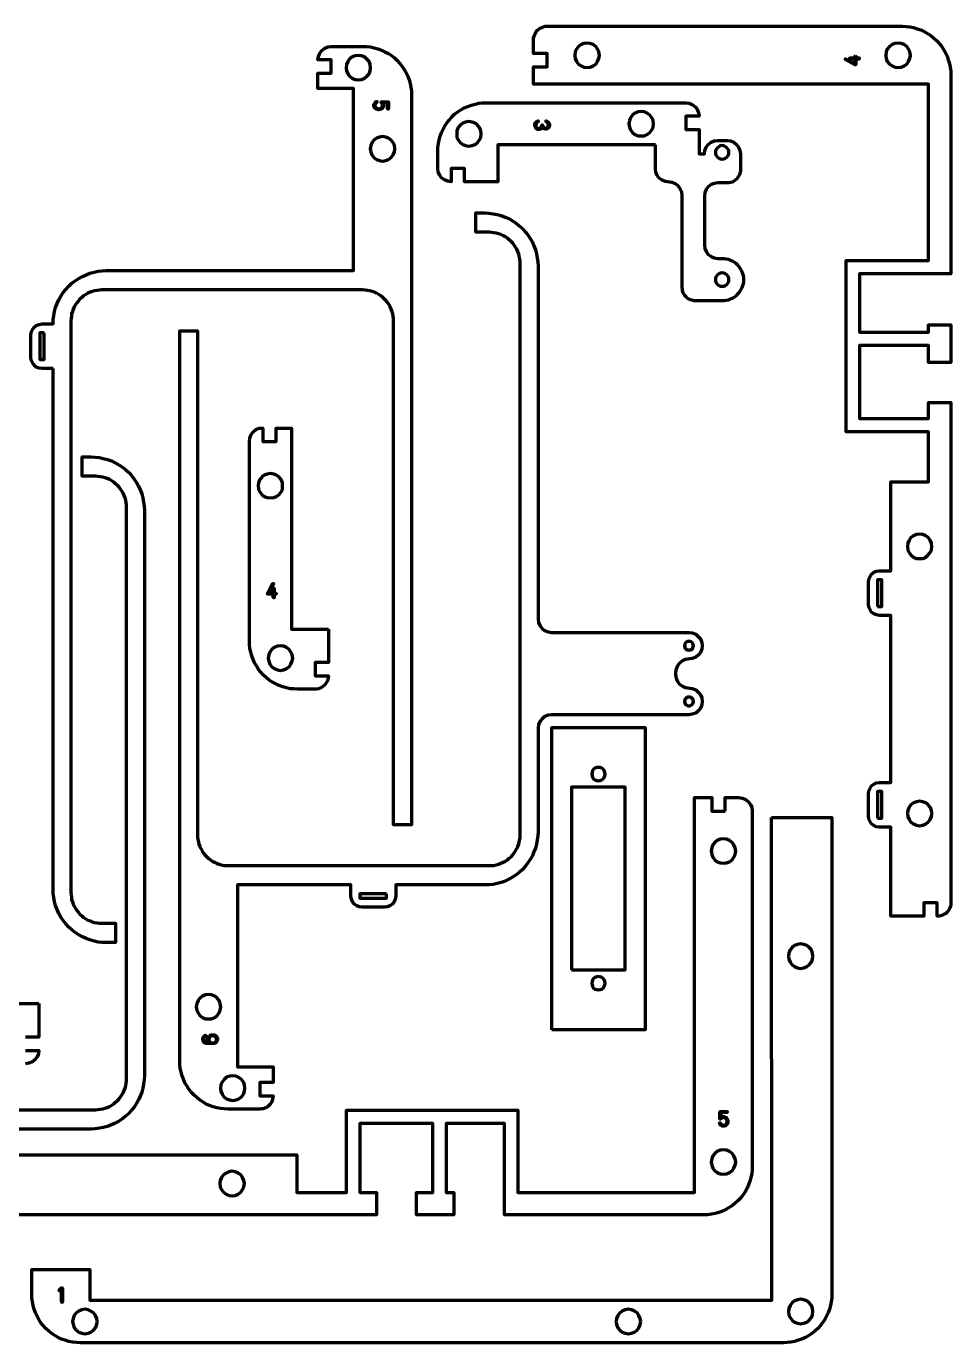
# Model space of a CAD drawing. Header units: inches. Extents: x 11 to 603, y -2 to 300.
# Drawn here: x 395.8 to 602.6, y 5.3 to 299.9 of the extents above; entities that cross this region are included whole.
import ezdxf

# ---------------------------------------------------------------- set-up
doc = ezdxf.new("R2010")
doc.units = ezdxf.units.IN
doc.header["$MEASUREMENT"] = 0
doc.layers.add('P', color=250, linetype='CONTINUOUS', lineweight=100)

msp = doc.modelspace()

# ---------------------------------------------------------------- linework, layer by layer
at = {"layer": 'P', "color": 0, "linetype": 'Continuous'}
for points in [[(586.05, 130.6), (586.69, 130.66), (589.21, 130.66), (589.21, 168.09), (586.69, 168.09), (586.05, 168.21), (585.46, 168.44), (584.94, 168.85), (584.59, 169.32), (584.29, 169.96), (584.23, 170.61), (584.23, 175.59), (584.29, 176.23), (584.59, 176.82), (584.94, 177.34), (585.46, 177.75), (586.05, 177.99), (586.69, 178.05), (589.21, 178.05), (589.21, 197.96), (597.65, 197.96), (597.65, 209.15), (579.25, 209.15), (579.25, 247.51), (597.65, 247.51), (597.65, 286.99), (509.32, 286.99), (509.32, 290.86), (512.31, 290.86), (512.31, 293.85), (509.32, 293.85), (509.32, 296.95), (509.32, 297.36), (509.44, 297.71), (509.55, 298.12), (509.73, 298.41), (509.9, 298.77), (510.2, 299.06), (510.49, 299.29), (510.78, 299.53), (511.13, 299.7), (511.54, 299.82), (511.9, 299.94), (512.31, 299.94), (591.79, 299.94), (592.67, 299.88), (593.49, 299.82), (594.31, 299.64), (595.13, 299.41), (595.95, 299.12), (596.71, 298.77), (597.47, 298.36), (598.17, 297.89), (598.82, 297.36), (599.46, 296.77), (600.05, 296.13), (600.58, 295.49), (601.04, 294.72), (601.45, 294.02), (601.81, 293.26), (602.1, 292.44), (602.33, 291.62), (602.51, 290.8), (602.63, 289.92), (602.63, 289.1), (602.63, 244.53), (582.24, 244.53), (582.24, 231.47), (597.65, 231.47), (597.65, 233.16), (602.63, 233.16), (602.63, 224.73), (597.65, 224.73), (597.65, 228.48), (582.24, 228.48), (582.24, 212.14), (597.65, 212.14), (597.65, 215.77), (602.63, 215.77), (602.63, 103.78), (602.63, 103.37), (602.57, 103.01), (602.45, 102.6), (602.27, 102.25), (602.04, 101.96), (601.81, 101.67), (601.51, 101.37), (601.16, 101.2), (600.81, 101.02), (600.46, 100.85), (600.05, 100.79), (599.64, 100.79), (599.64, 103.78), (596.65, 103.78), (596.65, 100.79), (589.21, 100.79), (589.21, 120.7), (586.69, 120.7), (586.05, 120.76), (585.46, 121.06), (584.94, 121.41), (584.59, 121.93), (584.29, 122.52), (584.23, 123.16), (584.23, 128.14), (584.29, 128.79), (584.59, 129.43), (584.94, 129.96), (585.46, 130.31), (586.05, 130.6)], [(401.78, 223.38), (399.32, 223.38), (398.67, 223.44), (398.03, 223.67), (397.56, 224.08), (397.15, 224.61), (396.92, 225.2), (396.8, 225.84), (396.8, 230.82), (396.92, 231.47), (397.15, 232.05), (397.56, 232.58), (398.03, 232.99), (398.67, 233.22), (399.32, 233.34), (401.78, 233.34), (401.84, 234.28), (401.95, 235.21), (402.13, 236.09), (402.36, 237.03), (402.72, 237.91), (403.07, 238.73), (403.54, 239.55), (404.06, 240.37), (404.65, 241.07), (405.29, 241.77), (406, 242.42), (406.7, 243), (407.52, 243.53), (408.34, 243.94), (409.16, 244.35), (410.04, 244.7), (410.97, 244.94), (411.85, 245.11), (412.79, 245.23), (413.73, 245.29), (469.02, 245.29), (469.02, 286), (461.05, 286), (461.05, 289.45), (464.04, 289.45), (464.04, 292.44), (461.05, 292.44), (461.17, 293.2), (461.46, 293.96), (461.93, 294.55), (462.58, 295.02), (463.28, 295.31), (464.04, 295.43), (471.13, 295.43), (471.95, 295.43), (472.83, 295.31), (473.65, 295.13), (474.47, 294.9), (475.29, 294.61), (476.05, 294.26), (476.81, 293.85), (477.51, 293.38), (478.16, 292.85), (478.8, 292.26), (479.39, 291.62), (479.92, 290.98), (480.38, 290.27), (480.79, 289.51), (481.15, 288.75), (481.44, 287.93), (481.67, 287.11), (481.85, 286.29), (481.97, 285.41), (481.97, 284.59), (481.97, 121.23), (477.98, 121.23), (477.98, 233.98), (477.98, 234.51), (477.92, 235.04), (477.81, 235.57), (477.63, 236.09), (477.46, 236.62), (477.22, 237.15), (476.99, 237.62), (476.69, 238.08), (476.34, 238.49), (475.93, 238.9), (475.58, 239.26), (475.11, 239.61), (474.64, 239.9), (474.18, 240.19), (473.71, 240.43), (473.18, 240.6), (472.65, 240.72), (472.13, 240.84), (471.6, 240.9), (471.01, 240.95), (412.73, 240.95), (412.2, 240.9), (411.68, 240.84), (411.09, 240.72), (410.56, 240.6), (410.1, 240.43), (409.57, 240.19), (409.1, 239.9), (408.63, 239.61), (408.22, 239.26), (407.81, 238.9), (407.46, 238.49), (407.11, 238.08), (406.82, 237.62), (406.52, 237.15), (406.29, 236.62), (406.11, 236.09), (405.94, 235.57), (405.88, 235.04), (405.82, 234.51), (405.76, 233.98), (405.76, 106.18), (405.82, 105.59), (405.88, 105.06), (405.94, 104.54), (406.11, 104.01), (406.29, 103.48), (406.52, 103.01), (406.82, 102.49), (407.11, 102.08), (407.46, 101.61), (407.81, 101.2), (408.22, 100.85), (408.63, 100.5), (409.1, 100.2), (409.57, 99.91), (410.1, 99.73), (410.56, 99.5), (411.09, 99.38), (411.68, 99.27), (412.2, 99.21), (412.73, 99.21), (415.72, 99.21), (415.72, 94.87), (413.73, 94.87), (412.79, 94.87), (411.85, 94.99), (410.97, 95.17), (410.04, 95.46), (409.16, 95.75), (408.34, 96.16), (407.52, 96.63), (406.7, 97.1), (406, 97.68), (405.29, 98.33), (404.65, 99.03), (404.06, 99.79), (403.54, 100.55), (403.07, 101.37), (402.72, 102.25), (402.36, 103.13), (402.13, 104.01), (401.95, 104.95), (401.84, 105.88), (401.78, 106.82), (401.78, 223.38)], [(518.63, 294.2), (518.51, 293.44), (518.63, 292.73), (518.87, 292.09), (519.33, 291.5), (519.92, 291.09), (520.56, 290.8), (521.27, 290.74), (521.97, 290.8), (522.61, 291.09), (523.2, 291.5), (523.61, 292.09), (523.9, 292.73), (524.02, 293.44), (523.9, 294.2), (523.61, 294.84), (523.2, 295.43), (522.61, 295.84), (521.97, 296.13), (521.27, 296.19), (520.56, 296.13), (519.92, 295.84), (519.33, 295.43), (518.87, 294.84), (518.63, 294.2)], [(592.79, 295.43), (592.2, 295.84), (591.56, 296.13), (590.85, 296.19), (590.15, 296.13), (589.51, 295.84), (588.92, 295.43), (588.45, 294.84), (588.22, 294.2), (588.1, 293.44), (588.22, 292.73), (588.45, 292.09), (588.92, 291.5), (589.51, 291.09), (590.15, 290.8), (590.85, 290.74), (591.56, 290.8), (592.2, 291.09), (592.79, 291.5), (593.2, 292.09), (593.49, 292.73), (593.61, 293.44), (593.49, 294.2), (593.2, 294.84), (592.79, 295.43)], [(472.83, 290.68), (472.71, 291.39), (472.48, 292.09), (472.01, 292.62), (471.48, 293.08), (470.78, 293.32), (470.07, 293.44), (469.37, 293.32), (468.73, 293.08), (468.14, 292.62), (467.73, 292.09), (467.44, 291.39), (467.38, 290.68), (467.44, 289.98), (467.73, 289.34), (468.14, 288.75), (468.73, 288.34), (469.37, 288.05), (470.07, 287.99), (470.78, 288.05), (471.48, 288.34), (472.01, 288.75), (472.48, 289.34), (472.71, 289.98), (472.83, 290.68)], [(581.3, 293.32), (581.42, 293.26), (581.42, 292.85), (582.12, 292.85), (582.24, 292.73), (582.12, 292.62), (581.42, 292.62), (581.42, 291.39), (581.36, 291.33), (581.25, 291.33), (579.08, 292.5), (579.02, 292.67), (579.2, 292.67), (581.19, 291.56), (581.19, 292.62), (580.13, 292.62), (580.02, 292.73), (580.13, 292.85), (581.19, 292.85), (581.19, 293.26), (581.3, 293.32)], [(475.41, 281.54), (475.29, 281.43), (475.11, 281.37), (474.94, 281.31), (474.7, 281.25), (474.59, 281.25), (474.41, 281.31), (474.23, 281.37), (474.06, 281.43), (473.88, 281.54), (473.77, 281.72), (473.65, 281.84), (473.59, 282.01), (473.59, 282.19), (473.59, 282.31), (473.65, 282.54), (473.77, 282.77), (473.94, 283.01), (474.18, 283.13), (474.23, 283.13), (474.29, 283.07), (474.23, 282.95), (474.06, 282.83), (473.94, 282.66), (473.82, 282.48), (473.77, 282.31), (473.77, 282.19), (473.82, 281.95), (473.94, 281.84), (474.06, 281.72), (474.18, 281.6), (474.29, 281.54), (474.59, 281.49), (474.7, 281.49), (475, 281.54), (475.29, 281.72), (475.46, 281.95), (475.52, 282.19), (475.52, 282.31), (475.46, 282.54), (475.35, 282.72), (475.23, 282.89), (475.17, 283.01), (475.29, 283.07), (476.75, 283.07), (476.81, 283.01), (476.81, 281.49), (476.75, 281.43), (476.64, 281.49), (476.64, 282.89), (475.52, 282.89), (475.58, 282.72), (475.64, 282.6), (475.7, 282.42), (475.7, 282.31), (475.7, 282.19), (475.7, 282.01), (475.64, 281.84), (475.52, 281.72), (475.41, 281.54)], [(536.56, 273.4), (501.29, 273.4), (501.29, 265.14), (493.86, 265.14), (493.86, 268.13), (490.87, 268.13), (490.87, 265.14), (490.05, 265.26), (489.35, 265.55), (488.7, 266.02), (488.23, 266.67), (487.94, 267.37), (487.88, 268.13), (487.88, 272), (487.88, 272.82), (488, 273.7), (488.17, 274.52), (488.41, 275.34), (488.7, 276.16), (489.05, 276.92), (489.46, 277.68), (489.93, 278.38), (490.46, 279.03), (491.04, 279.67), (491.63, 280.26), (492.33, 280.78), (493.04, 281.25), (493.8, 281.66), (494.56, 282.01), (495.38, 282.31), (496.2, 282.54), (497.02, 282.72), (497.84, 282.83), (498.72, 282.83), (543.35, 282.83), (544.11, 282.77), (544.81, 282.42), (545.46, 281.95), (545.93, 281.37), (546.22, 280.61), (546.34, 279.85), (543.35, 279.85), (543.35, 276.86), (546.34, 276.86), (546.34, 271.41), (547.51, 271.41), (547.63, 272.17), (547.92, 272.88), (548.39, 273.52), (549.03, 273.99), (549.73, 274.28), (550.5, 274.4), (552.6, 274.4), (553.37, 274.28), (554.13, 273.99), (554.71, 273.52), (555.18, 272.88), (555.47, 272.17), (555.59, 271.41), (555.59, 267.9), (555.59, 267.49), (555.47, 267.08), (555.36, 266.73), (555.18, 266.37), (555.01, 266.08), (554.71, 265.73), (554.42, 265.5), (554.13, 265.26), (553.78, 265.09), (553.37, 264.97), (553.01, 264.91), (552.6, 264.91), (550.5, 264.91), (549.73, 264.79), (549.03, 264.5), (548.39, 264.03), (547.92, 263.39), (547.63, 262.68), (547.51, 261.92), (547.51, 251.03), (547.63, 250.21), (547.92, 249.51), (548.39, 248.86), (549.03, 248.39), (549.73, 248.1), (550.5, 247.98), (551.49, 247.98), (551.96, 247.98), (552.43, 247.92), (552.9, 247.81), (553.31, 247.63), (553.72, 247.46), (554.13, 247.22), (554.54, 246.93), (554.83, 246.64), (555.18, 246.28), (555.47, 245.87), (555.71, 245.46), (555.88, 245.05), (556.06, 244.64), (556.18, 244.18), (556.24, 243.71), (556.24, 243.24), (556.24, 242.77), (556.18, 242.3), (556.06, 241.89), (555.88, 241.42), (555.71, 241.01), (555.47, 240.6), (555.18, 240.25), (554.83, 239.9), (554.54, 239.55), (554.13, 239.26), (553.72, 239.02), (553.31, 238.85), (552.9, 238.67), (552.43, 238.55), (551.96, 238.49), (551.49, 238.49), (545.52, 238.49), (545.17, 238.49), (544.76, 238.61), (544.4, 238.73), (544.05, 238.9), (543.7, 239.08), (543.41, 239.37), (543.17, 239.67), (542.94, 239.96), (542.76, 240.31), (542.65, 240.72), (542.59, 241.07), (542.53, 241.48), (542.53, 262.1), (542.47, 262.86), (542.12, 263.56), (541.65, 264.21), (541.07, 264.68), (540.3, 264.97), (538.78, 265.2), (538.08, 265.5), (537.43, 265.96), (536.97, 266.55), (536.67, 267.31), (536.56, 268.07), (536.56, 273.4)], [(530.76, 278.85), (530.64, 278.09), (530.76, 277.39), (530.99, 276.74), (531.46, 276.16), (531.99, 275.75), (532.69, 275.45), (533.39, 275.39), (534.1, 275.45), (534.74, 275.75), (535.33, 276.16), (535.74, 276.74), (536.03, 277.39), (536.15, 278.09), (536.03, 278.85), (535.74, 279.49), (535.33, 280.08), (534.74, 280.49), (534.1, 280.78), (533.39, 280.84), (532.69, 280.78), (531.99, 280.49), (531.46, 280.08), (530.99, 279.49), (530.76, 278.85)], [(497.49, 276.57), (497.19, 277.27), (496.78, 277.8), (496.2, 278.26), (495.55, 278.5), (494.85, 278.62), (494.09, 278.5), (493.45, 278.26), (492.86, 277.8), (492.45, 277.27), (492.16, 276.57), (492.1, 275.86), (492.16, 275.16), (492.45, 274.52), (492.86, 273.93), (493.45, 273.52), (494.09, 273.23), (494.85, 273.11), (495.55, 273.23), (496.2, 273.52), (496.78, 273.93), (497.19, 274.52), (497.49, 275.16), (497.55, 275.86), (497.49, 276.57)], [(510.43, 276.86), (510.26, 276.86), (510.14, 276.92), (509.96, 277.03), (509.85, 277.15), (509.73, 277.27), (509.67, 277.44), (509.61, 277.62), (509.61, 277.8), (509.61, 277.85), (509.61, 278.21), (509.79, 278.44), (510.02, 278.67), (510.26, 278.79), (510.43, 278.73), (510.31, 278.62), (510.14, 278.5), (509.96, 278.32), (509.85, 278.15), (509.79, 277.85), (509.79, 277.8), (509.79, 277.68), (509.85, 277.5), (509.96, 277.27), (510.2, 277.15), (510.43, 277.09), (510.72, 277.09), (510.96, 277.27), (511.08, 277.44), (511.13, 277.68), (511.13, 277.85), (511.19, 277.91), (511.31, 277.85), (511.31, 277.8), (511.37, 277.56), (511.49, 277.33), (511.72, 277.21), (511.9, 277.15), (512.07, 277.15), (512.31, 277.21), (512.48, 277.33), (512.6, 277.56), (512.66, 277.8), (512.66, 277.85), (512.6, 278.15), (512.48, 278.32), (512.31, 278.5), (512.07, 278.62), (512.01, 278.73), (512.13, 278.79), (512.42, 278.67), (512.66, 278.5), (512.77, 278.21), (512.83, 277.85), (512.83, 277.8), (512.83, 277.62), (512.77, 277.44), (512.72, 277.33), (512.6, 277.21), (512.48, 277.09), (512.36, 276.98), (512.25, 276.98), (512.07, 276.92), (511.84, 276.98), (511.66, 276.98), (511.49, 277.09), (511.37, 277.21), (511.25, 277.33), (511.08, 277.09), (510.96, 276.98), (510.78, 276.92), (510.67, 276.86), (510.43, 276.86)], [(473.12, 273.87), (472.89, 273.23), (472.77, 272.52), (472.89, 271.82), (473.12, 271.18), (473.59, 270.59), (474.12, 270.12), (474.82, 269.89), (475.52, 269.77), (476.23, 269.89), (476.87, 270.12), (477.46, 270.59), (477.87, 271.18), (478.16, 271.82), (478.28, 272.52), (478.16, 273.23), (477.87, 273.87), (477.46, 274.46), (476.87, 274.87), (476.23, 275.16), (475.52, 275.28), (474.82, 275.16), (474.12, 274.87), (473.59, 274.46), (473.12, 273.87)], [(550.73, 270.42), (551.08, 270.3), (551.49, 270.24), (551.9, 270.3), (552.25, 270.42), (552.55, 270.65), (552.78, 270.94), (552.96, 271.35), (552.96, 271.7), (552.96, 272.11), (552.78, 272.47), (552.55, 272.76), (552.25, 272.99), (551.9, 273.17), (551.49, 273.23), (551.08, 273.17), (550.73, 272.99), (550.44, 272.76), (550.2, 272.47), (550.03, 272.11), (549.97, 271.7), (550.03, 271.35), (550.2, 270.94), (550.44, 270.65), (550.73, 270.42)], [(544.81, 158.42), (543.29, 158.19), (542.59, 157.9), (541.94, 157.43), (541.48, 156.78), (541.18, 156.08), (541.07, 155.32), (541.07, 154.79), (541.18, 154.03), (541.48, 153.33), (541.94, 152.68), (542.59, 152.22), (543.29, 151.92), (544.81, 151.75), (545.58, 151.45), (546.16, 150.93), (546.63, 150.34), (546.92, 149.64), (547.04, 148.82), (546.92, 148.06), (546.63, 147.35), (546.16, 146.71), (545.58, 146.24), (544.81, 145.95), (544.05, 145.83), (513.3, 145.83), (512.54, 145.77), (511.78, 145.48), (511.19, 144.95), (510.72, 144.37), (510.43, 143.66), (510.31, 142.84), (510.31, 119.71), (510.26, 118.77), (510.14, 117.83), (509.96, 116.9), (509.73, 116.02), (509.38, 115.14), (509.03, 114.26), (508.56, 113.44), (508.03, 112.68), (507.44, 111.92), (506.8, 111.21), (506.1, 110.57), (505.39, 110.04), (504.57, 109.52), (503.75, 109.05), (502.93, 108.64), (502.06, 108.34), (501.12, 108.05), (500.24, 107.88), (499.3, 107.76), (498.37, 107.76), (478.45, 107.76), (478.45, 105.24), (478.33, 104.6), (478.1, 104.01), (477.69, 103.48), (477.16, 103.07), (476.58, 102.84), (475.93, 102.78), (470.95, 102.78), (470.31, 102.84), (469.72, 103.07), (469.2, 103.48), (468.79, 104.01), (468.55, 104.6), (468.43, 105.24), (468.43, 107.76), (443.07, 107.76), (443.07, 67.05), (451.04, 67.05), (451.04, 63.54), (448.05, 63.54), (448.05, 60.55), (451.04, 60.55), (450.98, 60.2), (450.92, 59.79), (450.8, 59.44), (450.63, 59.08), (450.39, 58.73), (450.16, 58.44), (449.87, 58.21), (449.52, 57.97), (449.16, 57.8), (448.81, 57.68), (448.4, 57.62), (448.05, 57.56), (440.96, 57.56), (440.09, 57.62), (439.27, 57.74), (438.45, 57.85), (437.63, 58.09), (436.81, 58.38), (436.04, 58.73), (435.28, 59.2), (434.58, 59.67), (433.94, 60.2), (433.29, 60.78), (432.71, 61.37), (432.18, 62.07), (431.71, 62.78), (431.3, 63.48), (430.95, 64.3), (430.66, 65.06), (430.42, 65.88), (430.25, 66.76), (430.13, 67.58), (430.13, 68.46), (430.13, 231.76), (434.11, 231.76), (434.11, 119.06), (434.11, 118.48), (434.17, 117.95), (434.29, 117.42), (434.4, 116.9), (434.64, 116.37), (434.87, 115.9), (435.11, 115.37), (435.4, 114.96), (435.75, 114.49), (436.16, 114.08), (436.51, 113.73), (436.98, 113.38), (437.39, 113.09), (437.92, 112.85), (438.39, 112.62), (438.91, 112.39), (439.44, 112.27), (439.97, 112.15), (440.5, 112.09), (441.08, 112.09), (499.36, 112.09), (499.89, 112.09), (500.42, 112.15), (500.94, 112.27), (501.47, 112.39), (502, 112.62), (502.52, 112.85), (502.99, 113.09), (503.46, 113.38), (503.87, 113.73), (504.28, 114.08), (504.63, 114.49), (504.98, 114.96), (505.28, 115.37), (505.57, 115.9), (505.8, 116.37), (505.98, 116.9), (506.1, 117.42), (506.21, 117.95), (506.27, 118.48), (506.33, 119.06), (506.33, 246.87), (506.27, 247.4), (506.21, 247.92), (506.1, 248.51), (505.98, 249.04), (505.8, 249.51), (505.57, 250.03), (505.28, 250.5), (504.98, 250.97), (504.63, 251.38), (504.28, 251.79), (503.87, 252.14), (503.46, 252.49), (502.99, 252.79), (502.52, 253.08), (502, 253.31), (501.47, 253.49), (500.94, 253.66), (500.42, 253.72), (499.89, 253.78), (499.36, 253.84), (496.37, 253.84), (496.37, 258.17), (498.37, 258.17), (499.3, 258.12), (500.24, 258), (501.12, 257.82), (502.06, 257.59), (502.93, 257.24), (503.75, 256.89), (504.57, 256.42), (505.39, 255.89), (506.1, 255.3), (506.8, 254.66), (507.44, 253.96), (508.03, 253.25), (508.56, 252.43), (509.03, 251.61), (509.38, 250.79), (509.73, 249.92), (509.96, 248.98), (510.14, 248.1), (510.26, 247.16), (510.31, 246.23), (510.31, 167.27), (510.43, 166.51), (510.72, 165.8), (511.19, 165.16), (511.78, 164.69), (512.54, 164.4), (513.3, 164.28), (544.05, 164.28), (544.81, 164.16), (545.58, 163.87), (546.16, 163.4), (546.63, 162.82), (546.92, 162.06), (547.04, 161.29), (546.92, 160.53), (546.63, 159.77), (546.16, 159.19), (545.58, 158.72), (544.81, 158.42)], [(552.25, 244.53), (551.9, 244.7), (551.49, 244.76), (551.08, 244.7), (550.73, 244.53), (550.44, 244.29), (550.2, 244), (550.03, 243.65), (549.97, 243.24), (550.03, 242.89), (550.2, 242.48), (550.44, 242.18), (550.73, 241.95), (551.08, 241.77), (551.49, 241.77), (551.9, 241.77), (552.25, 241.95), (552.55, 242.18), (552.78, 242.48), (552.96, 242.89), (552.96, 243.24), (552.96, 243.65), (552.78, 244), (552.55, 244.29), (552.25, 244.53)], [(399.79, 231.35), (398.79, 231.35), (398.79, 225.37), (399.79, 225.37), (399.79, 231.35)], [(463.4, 165.04), (463.4, 157.55), (460.41, 157.55), (460.41, 154.56), (463.4, 154.56), (463.34, 154.15), (463.28, 153.8), (463.16, 153.45), (462.99, 153.09), (462.75, 152.74), (462.52, 152.45), (462.23, 152.22), (461.87, 151.98), (461.52, 151.81), (461.17, 151.69), (460.76, 151.57), (460.41, 151.57), (456.54, 151.57), (455.72, 151.63), (454.85, 151.69), (454.03, 151.86), (453.21, 152.1), (452.39, 152.39), (451.62, 152.74), (450.86, 153.15), (450.16, 153.62), (449.52, 154.15), (448.87, 154.73), (448.29, 155.38), (447.76, 156.02), (447.29, 156.78), (446.88, 157.49), (446.53, 158.25), (446.24, 159.07), (446, 159.89), (445.83, 160.71), (445.71, 161.59), (445.71, 162.41), (445.71, 207.04), (445.83, 207.86), (446.12, 208.56), (446.59, 209.15), (447.17, 209.68), (447.93, 209.97), (448.7, 210.03), (448.7, 207.04), (451.68, 207.04), (451.68, 210.03), (455.14, 210.03), (455.14, 165.04), (463.4, 165.04)], [(352.99, 57.44), (411.27, 57.44), (411.79, 57.5), (412.32, 57.56), (412.91, 57.68), (413.43, 57.8), (413.9, 57.97), (414.43, 58.21), (414.9, 58.5), (415.37, 58.79), (415.78, 59.14), (416.19, 59.49), (416.54, 59.9), (416.89, 60.31), (417.18, 60.78), (417.48, 61.25), (417.71, 61.78), (417.89, 62.31), (418.06, 62.83), (418.12, 63.36), (418.18, 63.89), (418.24, 64.42), (418.24, 192.28), (418.18, 192.81), (418.12, 193.33), (418.06, 193.86), (417.89, 194.39), (417.71, 194.92), (417.48, 195.44), (417.18, 195.91), (416.89, 196.38), (416.54, 196.79), (416.19, 197.2), (415.78, 197.55), (415.37, 197.9), (414.9, 198.2), (414.43, 198.49), (413.9, 198.72), (413.43, 198.9), (412.91, 199.02), (412.32, 199.13), (411.79, 199.19), (411.27, 199.25), (408.28, 199.25), (408.28, 203.58), (410.27, 203.58), (411.21, 203.53), (412.15, 203.41), (413.02, 203.23), (413.96, 203), (414.84, 202.65), (415.66, 202.24), (416.48, 201.77), (417.3, 201.3), (418, 200.71), (418.71, 200.07), (419.35, 199.37), (419.94, 198.61), (420.46, 197.84), (420.93, 197.02), (421.28, 196.2), (421.64, 195.33), (421.87, 194.39), (422.05, 193.45), (422.16, 192.51), (422.22, 191.58), (422.22, 65.06), (422.16, 64.12), (422.05, 63.24), (421.87, 62.31), (421.64, 61.37), (421.28, 60.49), (420.93, 59.67), (420.46, 58.85), (419.94, 58.03), (419.35, 57.33), (418.71, 56.62), (418, 55.98), (417.3, 55.39), (416.48, 54.87), (415.66, 54.46), (414.84, 54.05), (413.96, 53.7), (413.02, 53.46), (412.15, 53.29), (411.21, 53.17), (410.27, 53.11), (354.98, 53.11)], [(451.8, 194.74), (452.39, 195.15), (452.8, 195.74), (453.09, 196.38), (453.15, 197.08), (453.09, 197.79), (452.8, 198.49), (452.39, 199.02), (451.8, 199.48), (451.16, 199.72), (450.45, 199.84), (449.69, 199.72), (449.05, 199.48), (448.52, 199.02), (448.05, 198.49), (447.76, 197.79), (447.7, 197.08), (447.76, 196.38), (448.05, 195.74), (448.52, 195.15), (449.05, 194.74), (449.69, 194.45), (450.45, 194.39), (451.16, 194.45), (451.8, 194.74)], [(593.31, 184.9), (593.02, 184.26), (592.96, 183.55), (593.02, 182.79), (593.31, 182.15), (593.72, 181.62), (594.31, 181.15), (594.95, 180.86), (595.66, 180.8), (596.42, 180.86), (597.06, 181.15), (597.59, 181.62), (598.06, 182.15), (598.35, 182.79), (598.41, 183.55), (598.35, 184.26), (598.06, 184.9), (597.59, 185.49), (597.06, 185.9), (596.42, 186.19), (595.66, 186.25), (594.95, 186.19), (594.31, 185.9), (593.72, 185.49), (593.31, 184.9)], [(451.74, 172.95), (451.68, 172.83), (451.27, 172.83), (451.27, 172.13), (451.16, 172.01), (451.04, 172.13), (451.04, 172.83), (449.81, 172.83), (449.75, 172.89), (449.75, 173.01), (450.92, 175.18), (451.1, 175.24), (451.1, 175.06), (449.98, 173.07), (451.04, 173.07), (451.04, 174.12), (451.16, 174.24), (451.27, 174.12), (451.27, 173.07), (451.68, 173.07), (451.74, 172.95)], [(586.23, 170.08), (587.22, 170.08), (587.22, 176.06), (586.23, 176.06), (586.23, 170.08)], [(543.58, 162.17), (543.35, 162), (543.17, 161.76), (543.12, 161.53), (543.06, 161.29), (543.12, 161.06), (543.17, 160.77), (543.35, 160.59), (543.58, 160.42), (543.82, 160.36), (544.05, 160.3), (544.29, 160.36), (544.58, 160.42), (544.76, 160.59), (544.93, 160.77), (544.99, 161.06), (545.05, 161.29), (544.99, 161.53), (544.93, 161.76), (544.76, 162), (544.58, 162.17), (544.29, 162.23), (544.05, 162.29), (543.82, 162.23), (543.58, 162.17)], [(455.31, 157.84), (455.43, 158.54), (455.31, 159.24), (455.02, 159.89), (454.61, 160.47), (454.03, 160.94), (453.38, 161.18), (452.68, 161.29), (451.98, 161.18), (451.27, 160.94), (450.75, 160.47), (450.28, 159.89), (450.04, 159.24), (449.93, 158.54), (450.04, 157.84), (450.28, 157.19), (450.75, 156.61), (451.27, 156.2), (451.98, 155.91), (452.68, 155.79), (453.38, 155.91), (454.03, 156.2), (454.61, 156.61), (455.02, 157.19), (455.31, 157.84)], [(544.99, 148.58), (545.05, 148.82), (544.99, 149.11), (544.93, 149.35), (544.76, 149.52), (544.58, 149.7), (544.29, 149.81), (544.05, 149.81), (543.82, 149.81), (543.58, 149.7), (543.35, 149.52), (543.17, 149.35), (543.12, 149.11), (543.06, 148.82), (543.12, 148.58), (543.17, 148.35), (543.35, 148.12), (543.58, 148), (543.82, 147.88), (544.05, 147.82), (544.29, 147.88), (544.58, 148), (544.76, 148.12), (544.93, 148.35), (544.99, 148.58)], [(513.36, 75.31), (513.36, 143.02), (534.27, 143.02), (534.27, 75.31), (513.36, 75.31)], [(524.55, 133.88), (524.2, 134.06), (523.79, 134.06), (523.43, 134.06), (523.02, 133.88), (522.73, 133.65), (522.5, 133.36), (522.38, 132.95), (522.32, 132.59), (522.38, 132.18), (522.5, 131.83), (522.73, 131.54), (523.02, 131.31), (523.43, 131.13), (523.79, 131.07), (524.2, 131.13), (524.55, 131.31), (524.84, 131.54), (525.07, 131.83), (525.25, 132.18), (525.31, 132.59), (525.25, 132.95), (525.07, 133.36), (524.84, 133.65), (524.55, 133.88)], [(359.08, 47.37), (456.31, 47.37), (456.31, 38.94), (467.44, 38.94), (467.44, 57.39), (505.8, 57.39), (505.8, 38.94), (545.28, 38.94), (545.28, 127.32), (549.15, 127.32), (549.15, 124.28), (552.14, 124.28)], [(552.14, 124.28), (552.14, 127.32), (555.24, 127.32), (556, 127.21), (556.76, 126.91), (557.35, 126.44), (557.82, 125.8), (558.17, 125.1), (558.23, 124.28), (558.23, 44.79), (558.23, 43.97), (558.11, 43.09), (557.93, 42.27), (557.7, 41.45), (557.41, 40.63), (557.06, 39.87), (556.65, 39.11), (556.18, 38.41), (555.65, 37.76), (555.06, 37.12), (554.42, 36.53), (553.78, 36.01), (553.07, 35.54), (552.31, 35.13), (551.55, 34.78), (550.73, 34.48), (549.91, 34.25), (549.09, 34.07), (548.21, 33.96), (547.39, 33.96), (502.82, 33.96), (502.82, 54.4), (489.76, 54.4), (489.76, 38.94), (491.45, 38.94), (491.45, 33.96), (483.08, 33.96), (483.08, 38.94), (486.77, 38.94), (486.77, 54.4), (470.43, 54.4), (470.43, 38.94), (474.12, 38.94), (474.12, 33.96), (362.07, 33.96)], [(517.81, 88.78), (529.76, 88.78), (529.76, 129.61), (517.81, 129.61), (517.81, 88.78)], [(586.23, 122.7), (587.22, 122.7), (587.22, 128.67), (586.23, 128.67), (586.23, 122.7)], [(597.06, 121.41), (597.59, 121.82), (598.06, 122.4), (598.35, 123.05), (598.41, 123.75), (598.35, 124.45), (598.06, 125.16), (597.59, 125.68), (597.06, 126.15), (596.42, 126.39), (595.66, 126.5), (594.95, 126.39), (594.31, 126.15), (593.72, 125.68), (593.31, 125.16), (593.02, 124.45), (592.96, 123.75), (593.02, 123.05), (593.31, 122.4), (593.72, 121.82), (594.31, 121.41), (594.95, 121.11), (595.66, 121), (596.42, 121.11), (597.06, 121.41)], [(562.56, 122.87), (576.03, 122.87), (576.03, 16.15), (576.03, 15.33), (575.92, 14.45), (575.74, 13.63), (575.51, 12.81), (575.21, 11.99), (574.86, 11.23), (574.45, 10.53), (573.98, 9.77), (573.46, 9.12), (572.87, 8.48), (572.23, 7.89), (571.58, 7.37), (570.88, 6.9), (570.12, 6.49), (569.36, 6.13), (568.54, 5.84), (567.72, 5.61), (566.9, 5.43), (566.02, 5.37), (565.2, 5.31), (407.87, 5.31), (407.05, 5.37), (406.17, 5.43), (405.35, 5.61), (404.53, 5.84), (403.71, 6.13), (402.95, 6.49), (402.19, 6.9), (401.49, 7.37), (400.84, 7.89), (400.2, 8.48), (399.61, 9.12), (399.08, 9.77), (398.62, 10.53), (398.21, 11.23), (397.85, 11.99), (397.56, 12.81), (397.33, 13.63), (397.15, 14.45), (397.03, 15.33), (397.03, 16.15), (397.03, 21.72), (409.98, 21.72), (409.98, 14.8), (562.62, 14.8), (562.56, 122.87)], [(552.49, 118.01), (551.78, 118.07), (551.08, 118.01), (550.38, 117.72), (549.85, 117.25), (549.38, 116.72), (549.15, 116.08), (549.03, 115.31), (549.15, 114.61), (549.38, 113.97), (549.85, 113.38), (550.38, 112.97), (551.08, 112.68), (551.78, 112.62), (552.49, 112.68), (553.13, 112.97), (553.72, 113.38), (554.13, 113.97), (554.42, 114.61), (554.54, 115.31), (554.42, 116.08), (554.13, 116.72), (553.72, 117.25), (553.13, 117.72), (552.49, 118.01)], [(476.4, 105.77), (470.43, 105.77), (470.43, 104.77), (476.4, 104.77), (476.4, 105.77)], [(571, 89.89), (571.46, 90.48), (571.7, 91.12), (571.82, 91.83), (571.7, 92.53), (571.46, 93.23), (571, 93.76), (570.41, 94.23), (569.77, 94.46), (569.06, 94.58), (568.36, 94.46), (567.72, 94.23), (567.13, 93.76), (566.72, 93.23), (566.43, 92.53), (566.31, 91.83), (566.43, 91.12), (566.72, 90.48), (567.13, 89.89), (567.72, 89.48), (568.36, 89.19), (569.06, 89.07), (569.77, 89.19), (570.41, 89.48), (571, 89.89)], [(523.79, 87.26), (523.43, 87.2), (523.02, 87.08), (522.73, 86.85), (522.5, 86.5), (522.38, 86.15), (522.32, 85.74), (522.38, 85.38), (522.5, 85.03), (522.73, 84.68), (523.02, 84.45), (523.43, 84.33), (523.79, 84.27), (524.2, 84.33), (524.55, 84.45), (524.84, 84.68), (525.07, 85.03), (525.25, 85.38), (525.31, 85.74), (525.25, 86.15), (525.07, 86.5), (524.84, 86.85), (524.55, 87.08), (524.2, 87.2), (523.79, 87.26)], [(435.87, 83.16), (435.22, 82.87), (434.64, 82.4), (434.23, 81.87), (433.94, 81.23), (433.82, 80.46), (433.94, 79.76), (434.23, 79.12), (434.64, 78.53), (435.22, 78.12), (435.87, 77.83), (436.57, 77.77), (437.27, 77.83), (437.98, 78.12), (438.5, 78.53), (438.97, 79.12), (439.21, 79.76), (439.32, 80.46), (439.21, 81.23), (438.97, 81.87), (438.5, 82.4), (437.98, 82.87), (437.27, 83.16), (436.57, 83.22), (435.87, 83.16)], [(390.42, 81.23), (398.62, 81.23)], [(398.62, 81.23), (398.62, 73.73), (395.63, 73.73)], [(436.75, 73.96), (436.86, 74.08), (437.04, 74.14), (437.22, 74.2), (437.39, 74.2), (437.63, 74.2), (437.8, 74.2), (437.98, 74.14), (438.15, 74.08), (438.27, 73.96), (438.39, 73.79), (438.5, 73.61), (438.56, 73.44), (438.56, 73.26), (438.56, 73.2), (438.56, 73.03), (438.5, 72.85), (438.39, 72.67), (438.27, 72.56), (438.15, 72.38), (437.98, 72.32), (437.8, 72.26), (437.63, 72.26), (436.28, 72.26), (436.1, 72.26), (435.93, 72.32), (435.75, 72.38), (435.58, 72.5), (435.46, 72.67), (435.4, 72.85), (435.34, 73.03), (435.28, 73.2), (435.28, 73.26), (435.34, 73.55), (435.46, 73.79), (435.63, 73.96), (435.81, 74.14), (435.99, 74.08), (435.93, 73.96), (435.75, 73.85), (435.63, 73.67), (435.52, 73.49), (435.52, 73.26), (435.52, 73.2), (435.58, 72.91), (435.75, 72.67), (435.99, 72.5), (436.28, 72.44), (436.81, 72.44), (436.63, 72.62), (436.51, 72.79), (436.45, 72.97), (436.45, 73.2), (436.45, 73.26), (436.45, 73.44), (436.51, 73.61), (436.57, 73.79), (436.75, 73.96)], [(437.39, 74.02), (437.1, 73.96), (436.86, 73.79), (436.69, 73.55), (436.63, 73.26), (436.63, 73.2), (436.69, 72.91), (436.86, 72.67), (437.1, 72.5), (437.39, 72.44), (437.63, 72.44), (437.92, 72.5), (438.15, 72.67), (438.33, 72.91), (438.39, 73.2), (438.39, 73.26), (438.33, 73.55), (438.15, 73.79), (437.92, 73.96), (437.63, 74.02), (437.39, 74.02)], [(395.63, 70.74), (398.62, 70.74), (398.5, 69.98), (398.21, 69.28), (397.74, 68.63), (397.15, 68.16), (396.39, 67.87), (395.63, 67.75)], [(444.36, 60.96), (444.65, 61.6), (444.71, 62.31), (444.65, 63.01), (444.36, 63.65), (443.95, 64.24), (443.37, 64.65), (442.72, 64.94), (442.02, 65.06), (441.32, 64.94), (440.61, 64.71), (440.09, 64.24), (439.62, 63.65), (439.32, 63.01), (439.27, 62.31), (439.32, 61.6), (439.62, 60.96), (440.03, 60.37), (440.61, 59.9), (441.26, 59.67), (442.02, 59.55), (442.72, 59.67), (443.37, 59.9), (443.95, 60.37), (444.36, 60.96)], [(552.49, 55.63), (552.6, 55.45), (552.72, 55.28), (552.78, 55.1), (552.78, 54.93), (552.78, 54.81), (552.78, 54.57), (552.72, 54.4), (552.66, 54.22), (552.49, 54.05), (552.37, 53.93), (552.19, 53.87), (552.02, 53.81), (551.84, 53.75), (551.78, 53.75), (551.49, 53.81), (551.26, 53.93), (551.08, 54.11), (550.91, 54.34), (550.91, 54.46), (550.96, 54.52), (551.14, 54.46), (551.26, 54.22), (551.37, 54.11), (551.61, 53.99), (551.78, 53.99), (551.84, 53.99), (552.14, 54.05), (552.25, 54.11), (552.37, 54.22), (552.49, 54.34), (552.55, 54.46), (552.6, 54.81), (552.6, 54.93), (552.55, 55.22), (552.37, 55.45), (552.14, 55.63), (551.84, 55.69), (551.78, 55.69), (551.55, 55.63), (551.32, 55.57), (551.2, 55.39), (551.08, 55.34), (550.96, 55.45), (550.96, 56.92), (551.08, 57.03), (552.55, 57.03), (552.66, 56.92), (552.55, 56.8), (551.2, 56.8), (551.2, 55.69), (551.32, 55.8), (551.49, 55.86), (551.61, 55.86), (551.78, 55.92), (551.84, 55.92), (552.02, 55.86), (552.19, 55.8), (552.37, 55.75), (552.49, 55.63)], [(553.72, 43.8), (554.13, 44.38), (554.42, 45.03), (554.54, 45.73), (554.42, 46.43), (554.13, 47.14), (553.72, 47.66), (553.13, 48.13), (552.49, 48.42), (551.78, 48.48), (551.08, 48.42), (550.38, 48.13), (549.85, 47.66), (549.38, 47.14), (549.15, 46.43), (549.03, 45.73), (549.15, 45.03), (549.38, 44.38), (549.85, 43.8), (550.38, 43.39), (551.08, 43.09), (551.78, 43.04), (552.49, 43.09), (553.13, 43.39), (553.72, 43.8)], [(441.14, 38.29), (441.84, 38.17), (442.55, 38.29), (443.19, 38.53), (443.78, 38.99), (444.19, 39.58), (444.48, 40.22), (444.6, 40.93), (444.48, 41.63), (444.19, 42.27), (443.78, 42.86), (443.19, 43.27), (442.55, 43.56), (441.84, 43.68), (441.14, 43.56), (440.5, 43.27), (439.91, 42.86), (439.44, 42.27), (439.21, 41.63), (439.09, 40.93), (439.21, 40.22), (439.44, 39.58), (439.91, 38.99), (440.5, 38.53), (441.14, 38.29)], [(403.65, 14.45), (403.65, 17.21), (403.3, 16.91), (403.18, 16.91), (403.18, 17.09), (403.71, 17.56), (403.83, 17.56), (403.89, 17.44), (403.89, 14.45), (403.77, 14.34), (403.65, 14.45)], [(569.77, 14.92), (569.06, 15.04), (568.36, 14.92), (567.72, 14.69), (567.13, 14.22), (566.72, 13.63), (566.43, 12.99), (566.31, 12.29), (566.43, 11.58), (566.72, 10.94), (567.13, 10.35), (567.72, 9.94), (568.36, 9.65), (569.06, 9.53), (569.77, 9.65), (570.41, 9.94), (571, 10.35), (571.46, 10.94), (571.7, 11.58), (571.82, 12.29), (571.7, 12.99), (571.46, 13.63), (571, 14.22), (570.41, 14.69), (569.77, 14.92)], [(406.99, 11.99), (406.52, 11.41), (406.29, 10.76), (406.17, 10.06), (406.29, 9.36), (406.52, 8.65), (406.99, 8.13), (407.52, 7.66), (408.22, 7.42), (408.92, 7.31), (409.63, 7.42), (410.27, 7.66), (410.86, 8.13), (411.27, 8.65), (411.56, 9.36), (411.62, 10.06), (411.56, 10.76), (411.27, 11.41), (410.86, 11.99), (410.27, 12.4), (409.63, 12.7), (408.92, 12.81), (408.22, 12.7), (407.52, 12.4), (406.99, 11.99)], [(533.28, 10.06), (533.16, 10.76), (532.87, 11.41), (532.46, 11.99), (531.87, 12.4), (531.23, 12.7), (530.52, 12.81), (529.82, 12.7), (529.12, 12.4), (528.59, 11.99), (528.12, 11.41), (527.89, 10.76), (527.77, 10.06), (527.89, 9.36), (528.12, 8.65), (528.59, 8.13), (529.12, 7.66), (529.82, 7.42), (530.52, 7.31), (531.23, 7.42), (531.87, 7.66), (532.46, 8.13), (532.87, 8.65), (533.16, 9.36), (533.28, 10.06)]]:
    msp.add_lwpolyline(points, dxfattribs=at)

doc.saveas('drawing.dxf')
